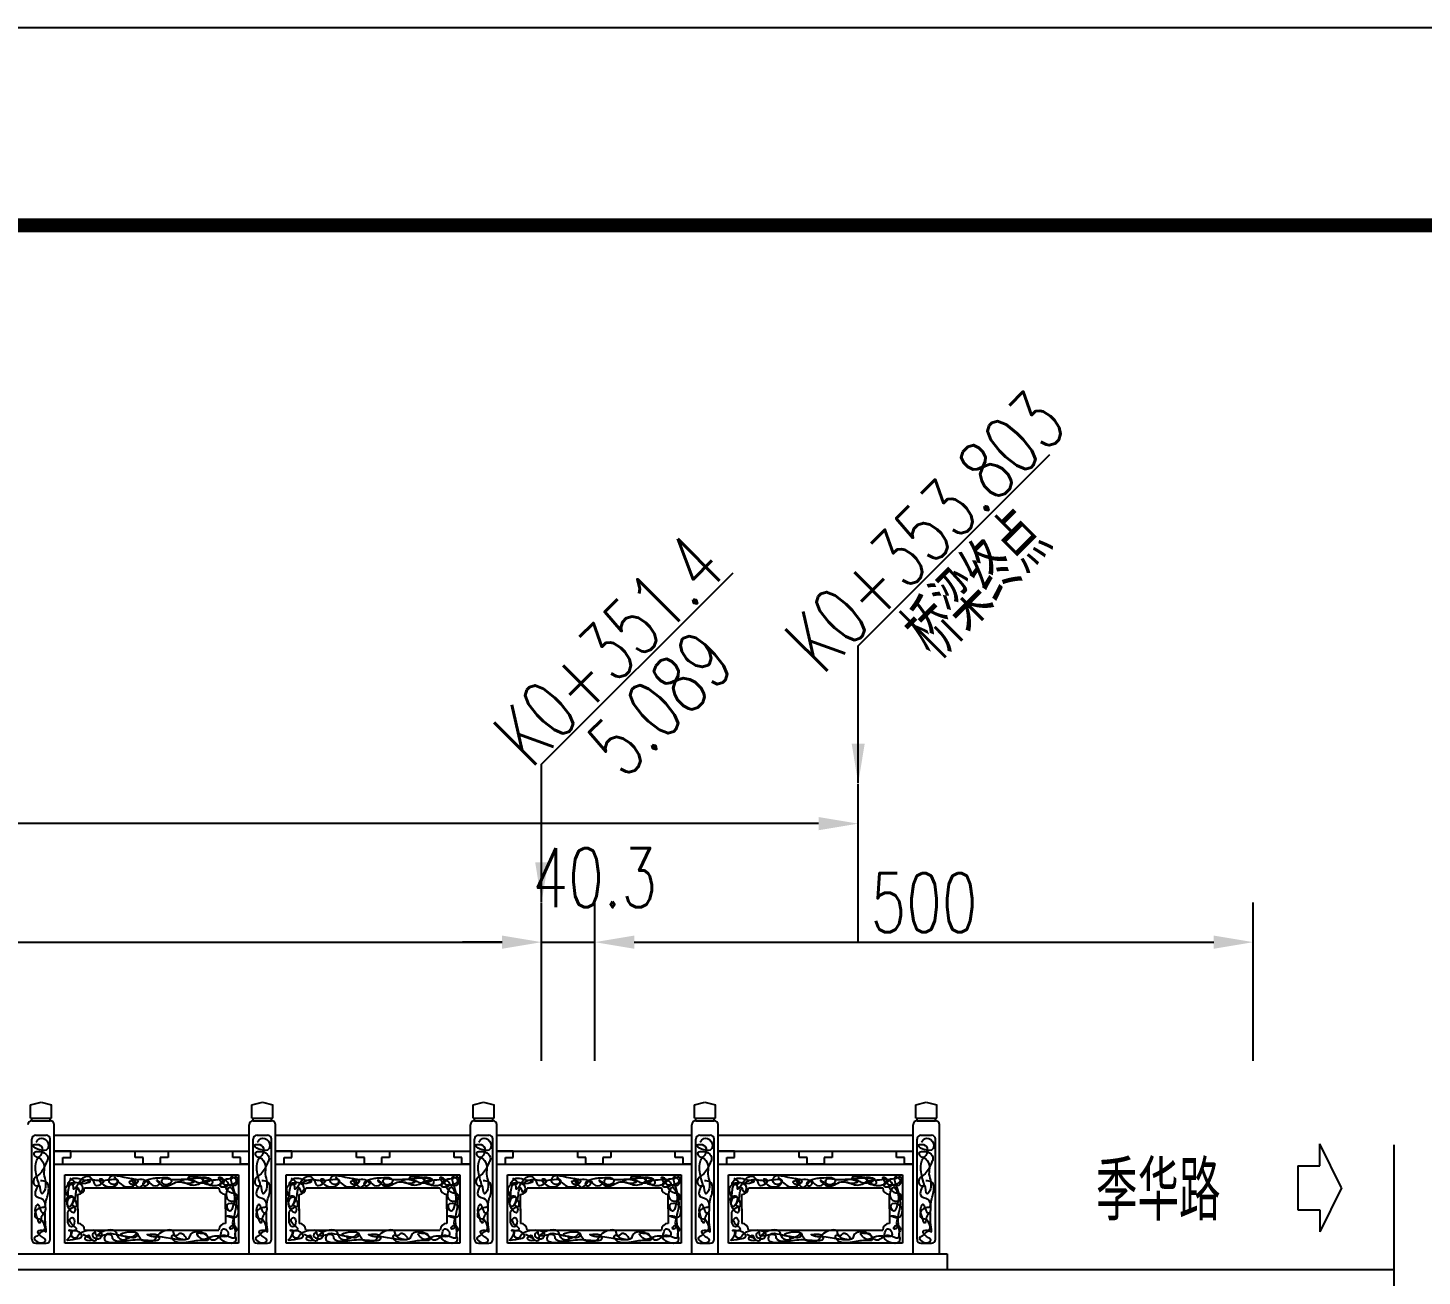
# Model space of a CAD drawing. Header units: millimetres. Extents: x -51 to 12129, y -1309 to -715.
# Drawn here: x 116.3 to 186.8, y -777.8 to -714.7 of the extents above; entities that cross this region are included whole.
import ezdxf
from ezdxf.enums import TextEntityAlignment as Align

# ---------------------------------------------------------------- set-up
doc = ezdxf.new("R2010")
doc.units = ezdxf.units.MM
doc.header["$LTSCALE"] = 0.25
for name, color, linetype in [('10', 1, 'Continuous'), ('DIMENSION', 2, 'Continuous'), ('图框', 7, 'Continuous'), ('文字字符', 7, 'Continuous'), ('标注', 4, 'Continuous'), ('轮廓线', 1, 'Continuous'), ('钢筋', 6, 'Continuous')]:
    doc.layers.add(name, color=color, linetype=linetype)
doc.styles.get("Standard").update_dxf_attribs({"font": 'simplex1.shx', "width": 0.7, "bigfont": 'hztxt.shx'})
doc.dimstyles.get("Standard").update_dxf_attribs({"dimscale": 0, "dimtxt": 3, "dimasz": 2, "dimexe": 1, "dimexo": 1, "dimgap": 0.5, "dimtad": 1, "dimdec": 1, "dimzin": 9, "dimdsep": 46, "dimtxsty": 'Standard', "dimcen": 0.5, "dimclrd": 256, "dimclre": 256, "dimclrt": 256, "dimadec": 1, "dimazin": 2, "dimtfac": 1, "dimtdec": 1, "dimtix": 1, "dimtmove": 2, "dimatfit": 3, "dimfxl": 0, "dimtolj": 1, "dimtzin": 0, "dimlwd": -1, "dimlwe": -1, "dimarcsym": 0})
doc.dimstyles.new('比例1：150', dxfattribs={"dimtxt": 3, "dimasz": 2, "dimexe": 2, "dimexo": 1, "dimgap": 0.5, "dimtad": 1, "dimlfac": 15, "dimzin": 13, "dimdsep": 46, "dimtxsty": 'Standard', "dimcen": -0.09, "dimclrd": 256, "dimclre": 256, "dimclrt": 7, "dimaunit": 1, "dimadec": 0, "dimazin": 2, "dimtfac": 0.0005, "dimtix": 1, "dimtmove": 2, "dimatfit": 3, "dimfxl": 0, "dimtolj": 1, "dimtzin": 13, "dimarcsym": 0})

# ---------------------------------------------------------------- blocks, each defined once
blk = doc.blocks.new('*D1195')
at = {"layer": 'Defpoints', "color": 0}
for p in [(142.254, -760.942), (35.588, -775.357), (142.254, -775.357)]:
    blk.add_point(p, dxfattribs=at)
at = {"layer": '标注', "lineweight": -2}
for p, q in [((35.588, -766.942), (35.588, -758.942)), ((142.254, -766.942), (142.254, -758.942)), ((37.588, -760.942), (140.254, -760.942))]:
    blk.add_line(p, q, dxfattribs=at)
at = {"layer": '标注'}
for points in [[(37.588, -760.609), (37.588, -761.275), (35.588, -760.942)], [(140.254, -760.609), (140.254, -761.275), (142.254, -760.942)]]:
    blk.add_solid(points, dxfattribs=at)
at = {"layer": '标注', "color": 7, "insert": (88.921, -758.942), "char_height": 3, "attachment_point": 5}
blk.add_mtext('\\A1;1600', dxfattribs=at)
blk = doc.blocks.new('*D1196')
at = {"layer": 'Defpoints', "color": 0}
for p in [(144.941, -760.942), (142.254, -775.357), (144.941, -775.357)]:
    blk.add_point(p, dxfattribs=at)
at = {"layer": '标注', "lineweight": -2}
for p, q in [((142.254, -766.942), (142.254, -758.942)), ((144.941, -766.942), (144.941, -758.942)), ((140.254, -760.942), (138.254, -760.942)), ((142.254, -760.942), (144.941, -760.942)), ((146.941, -760.942), (148.941, -760.942))]:
    blk.add_line(p, q, dxfattribs=at)
at = {"layer": '标注'}
for points in [[(140.254, -760.609), (140.254, -761.275), (142.254, -760.942)], [(146.941, -760.609), (146.941, -761.275), (144.941, -760.942)]]:
    blk.add_solid(points, dxfattribs=at)
at = {"layer": '标注', "color": 7, "insert": (144.947, -757.677), "char_height": 3, "attachment_point": 5}
blk.add_mtext('\\A1;40.3', dxfattribs=at)
blk = doc.blocks.new('*D1197')
at = {"layer": 'Defpoints', "color": 0}
for p in [(178.274, -760.942), (144.941, -775.357), (178.274, -775.357)]:
    blk.add_point(p, dxfattribs=at)
at = {"layer": '标注', "lineweight": -2}
for p, q in [((144.941, -766.942), (144.941, -758.942)), ((178.274, -766.942), (178.274, -758.942)), ((146.941, -760.942), (176.274, -760.942))]:
    blk.add_line(p, q, dxfattribs=at)
at = {"layer": '标注'}
for points in [[(146.941, -760.609), (146.941, -761.275), (144.941, -760.942)], [(176.274, -760.609), (176.274, -761.275), (178.274, -760.942)]]:
    blk.add_solid(points, dxfattribs=at)
at = {"layer": '标注', "color": 7, "insert": (161.608, -758.942), "char_height": 3, "attachment_point": 5}
blk.add_mtext('\\A1;500', dxfattribs=at)
blk = doc.blocks.new('*D1198')
at = {"layer": 'Defpoints', "color": 0}
for p in [(19.568, -754.942), (19.568, -772.449), (158.274, -772.449)]:
    blk.add_point(p, dxfattribs=at)
at = {"layer": '标注', "lineweight": -2}
for p, q in [((19.568, -760.942), (19.568, -752.942)), ((158.274, -760.942), (158.274, -752.942)), ((156.274, -754.942), (21.568, -754.942))]:
    blk.add_line(p, q, dxfattribs=at)
at = {"layer": '标注'}
for points in [[(21.568, -754.609), (21.568, -755.275), (19.568, -754.942)], [(156.274, -754.609), (156.274, -755.275), (158.274, -754.942)]]:
    blk.add_solid(points, dxfattribs=at)
at = {"layer": '标注', "color": 7, "insert": (88.921, -752.942), "char_height": 3, "attachment_point": 5}
blk.add_mtext('\\A1;2080.6', dxfattribs=at)
blk = doc.blocks.new('123')
at = {"layer": '图框', "color": 2}
blk.add_lwpolyline([(369.331, -1011.655), (369.331, -714.655), (-50.669, -714.655), (-50.669, -1011.655)], close=True, dxfattribs=at)

msp = doc.modelspace()

# ---------------------------------------------------------------- linework, layer by layer
at = {"const_width": 0.7}
msp.add_lwpolyline([(359.33091, -724.65472), (-20.66909, -724.65472), (-20.66909, -1001.65472), (359.33091, -1001.65472), (359.33091, -724.65472)], dxfattribs=at)
at = {"ltscale": 2}
msp.add_lwpolyline([(185.40949, -797.86601), (185.40949, -785.23268), (184.00949, -784.76601), (186.80949, -784.29935), (185.40949, -783.83268), (185.40949, -771.19935)], dxfattribs=at)
at = {"start_tangent": (-0.0896663, 0.99597186)}
for points in [[(116.67844, -771.06529), (116.86034, -770.88355), (117.22413, -771.01077), (117.18775, -771.4651), (116.53292, -771.21067), (116.78758, -771.1925), (116.98767, -771.4651), (116.69663, -771.82856), (116.5693, -771.64683), (117.07861, -771.61048), (117.26051, -771.91943), (117.18775, -772.11933), (116.86034, -772.66453), (116.53292, -773.06434), (116.69663, -773.28242), (116.80577, -773.24607), (116.78758, -773.10069), (116.67844, -772.66453), (116.64206, -772.28289), (116.80577, -771.86491), (117.07861, -772.26472), (117.06043, -772.6827), (117.15137, -773.10069), (117.15137, -773.15521), (117.0968, -773.53684), (116.96948, -773.68223), (116.84215, -773.26425), (116.62387, -773.73675), (117.00586, -773.95483), (117.11499, -774.17291), (117.11499, -774.31829), (116.91491, -774.39099), (116.67844, -774.5182), (116.60568, -774.77262), (116.62387, -774.86349), (116.91491, -774.97253), (116.96948, -775.02705), (117.02405, -775.11792), (117.0968, -775.31782), (117.0968, -775.46321), (117.04223, -775.55407), (116.95129, -775.60859), (116.7512, -775.79033), (116.58749, -775.89936), (117.02405, -776.15379), (117.15137, -776.02658), (116.98767, -775.88119), (116.82396, -775.73581), (116.76939, -775.57225), (116.89672, -775.51773), (117.04223, -775.5359), (117.15137, -775.60859), (117.15137, -775.24513), (117.13318, -774.9907), (117.13318, -774.69993), (117.13318, -774.64541), (116.96948, -774.7908), (116.89672, -775.0634), (116.86034, -775.15426), (116.71482, -774.84532), (116.64206, -774.40916), (116.7512, -774.20925), (117.02405, -774.64541), (117.13318, -774.57272), (117.15137, -774.5182), (117.15137, -774.30012), (117.20594, -773.91848), (117.2787, -773.66406), (117.18775, -773.08251), (116.89672, -773.02799)], [(127.87844, -771.06529), (128.06034, -770.88355), (128.42413, -771.01077), (128.38775, -771.4651), (127.73292, -771.21067), (127.98758, -771.1925), (128.18767, -771.4651), (127.89663, -771.82856), (127.7693, -771.64683), (128.27861, -771.61048), (128.46051, -771.91943), (128.38775, -772.11933), (128.06034, -772.66453), (127.73292, -773.06434), (127.89663, -773.28242), (128.00577, -773.24607), (127.98758, -773.10069), (127.87844, -772.66453), (127.84206, -772.28289), (128.00577, -771.86491), (128.27861, -772.26472), (128.26043, -772.6827), (128.35137, -773.10069), (128.35137, -773.15521), (128.2968, -773.53684), (128.16948, -773.68223), (128.04215, -773.26425), (127.82387, -773.73675), (128.20586, -773.95483), (128.31499, -774.17291), (128.31499, -774.31829), (128.11491, -774.39099), (127.87844, -774.5182), (127.80568, -774.77262), (127.82387, -774.86349), (128.11491, -774.97253), (128.16948, -775.02705), (128.22405, -775.11792), (128.2968, -775.31782), (128.2968, -775.46321), (128.24223, -775.55407), (128.15129, -775.60859), (127.9512, -775.79033), (127.78749, -775.89936), (128.22405, -776.15379), (128.35137, -776.02658), (128.18767, -775.88119), (128.02396, -775.73581), (127.96939, -775.57225), (128.09672, -775.51773), (128.24223, -775.5359), (128.35137, -775.60859), (128.35137, -775.24513), (128.33318, -774.9907), (128.33318, -774.69993), (128.33318, -774.64541), (128.16948, -774.7908), (128.09672, -775.0634), (128.06034, -775.15426), (127.91482, -774.84532), (127.84206, -774.40916), (127.9512, -774.20925), (128.22405, -774.64541), (128.33318, -774.57272), (128.35137, -774.5182), (128.35137, -774.30012), (128.40594, -773.91848), (128.4787, -773.66406), (128.38775, -773.08251), (128.09672, -773.02799)], [(139.07844, -771.06529), (139.26034, -770.88355), (139.62413, -771.01077), (139.58775, -771.4651), (138.93292, -771.21067), (139.18758, -771.1925), (139.38767, -771.4651), (139.09663, -771.82856), (138.9693, -771.64683), (139.47861, -771.61048), (139.66051, -771.91943), (139.58775, -772.11933), (139.26034, -772.66453), (138.93292, -773.06434), (139.09663, -773.28242), (139.20577, -773.24607), (139.18758, -773.10069), (139.07844, -772.66453), (139.04206, -772.28289), (139.20577, -771.86491), (139.47861, -772.26472), (139.46043, -772.6827), (139.55137, -773.10069), (139.55137, -773.15521), (139.4968, -773.53684), (139.36948, -773.68223), (139.24215, -773.26425), (139.02387, -773.73675), (139.40586, -773.95483), (139.51499, -774.17291), (139.51499, -774.31829), (139.31491, -774.39099), (139.07844, -774.5182), (139.00568, -774.77262), (139.02387, -774.86349), (139.31491, -774.97253), (139.36948, -775.02705), (139.42405, -775.11792), (139.4968, -775.31782), (139.4968, -775.46321), (139.44223, -775.55407), (139.35129, -775.60859), (139.1512, -775.79033), (138.98749, -775.89936), (139.42405, -776.15379), (139.55137, -776.02658), (139.38767, -775.88119), (139.22396, -775.73581), (139.16939, -775.57225), (139.29672, -775.51773), (139.44223, -775.5359), (139.55137, -775.60859), (139.55137, -775.24513), (139.53318, -774.9907), (139.53318, -774.69993), (139.53318, -774.64541), (139.36948, -774.7908), (139.29672, -775.0634), (139.26034, -775.15426), (139.11482, -774.84532), (139.04206, -774.40916), (139.1512, -774.20925), (139.42405, -774.64541), (139.53318, -774.57272), (139.55137, -774.5182), (139.55137, -774.30012), (139.60594, -773.91848), (139.6787, -773.66406), (139.58775, -773.08251), (139.29672, -773.02799)], [(150.27844, -771.06529), (150.46034, -770.88355), (150.82413, -771.01077), (150.78775, -771.4651), (150.13292, -771.21067), (150.38758, -771.1925), (150.58767, -771.4651), (150.29663, -771.82856), (150.1693, -771.64683), (150.67861, -771.61048), (150.86051, -771.91943), (150.78775, -772.11933), (150.46034, -772.66453), (150.13292, -773.06434), (150.29663, -773.28242), (150.40577, -773.24607), (150.38758, -773.10069), (150.27844, -772.66453), (150.24206, -772.28289), (150.40577, -771.86491), (150.67861, -772.26472), (150.66043, -772.6827), (150.75137, -773.10069), (150.75137, -773.15521), (150.6968, -773.53684), (150.56948, -773.68223), (150.44215, -773.26425), (150.22387, -773.73675), (150.60586, -773.95483), (150.71499, -774.17291), (150.71499, -774.31829), (150.51491, -774.39099), (150.27844, -774.5182), (150.20568, -774.77262), (150.22387, -774.86349), (150.51491, -774.97253), (150.56948, -775.02705), (150.62405, -775.11792), (150.6968, -775.31782), (150.6968, -775.46321), (150.64223, -775.55407), (150.55129, -775.60859), (150.3512, -775.79033), (150.18749, -775.89936), (150.62405, -776.15379), (150.75137, -776.02658), (150.58767, -775.88119), (150.42396, -775.73581), (150.36939, -775.57225), (150.49672, -775.51773), (150.64223, -775.5359), (150.75137, -775.60859), (150.75137, -775.24513), (150.73318, -774.9907), (150.73318, -774.69993), (150.73318, -774.64541), (150.56948, -774.7908), (150.49672, -775.0634), (150.46034, -775.15426), (150.31482, -774.84532), (150.24206, -774.40916), (150.3512, -774.20925), (150.62405, -774.64541), (150.73318, -774.57272), (150.75137, -774.5182), (150.75137, -774.30012), (150.80594, -773.91848), (150.8787, -773.66406), (150.78775, -773.08251), (150.49672, -773.02799)], [(161.47844, -771.06529), (161.66034, -770.88355), (162.02413, -771.01077), (161.98775, -771.4651), (161.33292, -771.21067), (161.58758, -771.1925), (161.78767, -771.4651), (161.49663, -771.82856), (161.3693, -771.64683), (161.87861, -771.61048), (162.06051, -771.91943), (161.98775, -772.11933), (161.66034, -772.66453), (161.33292, -773.06434), (161.49663, -773.28242), (161.60577, -773.24607), (161.58758, -773.10069), (161.47844, -772.66453), (161.44206, -772.28289), (161.60577, -771.86491), (161.87861, -772.26472), (161.86043, -772.6827), (161.95137, -773.10069), (161.95137, -773.15521), (161.8968, -773.53684), (161.76948, -773.68223), (161.64215, -773.26425), (161.42387, -773.73675), (161.80586, -773.95483), (161.91499, -774.17291), (161.91499, -774.31829), (161.71491, -774.39099), (161.47844, -774.5182), (161.40568, -774.77262), (161.42387, -774.86349), (161.71491, -774.97253), (161.76948, -775.02705), (161.82405, -775.11792), (161.8968, -775.31782), (161.8968, -775.46321), (161.84223, -775.55407), (161.75129, -775.60859), (161.5512, -775.79033), (161.38749, -775.89936), (161.82405, -776.15379), (161.95137, -776.02658), (161.78767, -775.88119), (161.62396, -775.73581), (161.56939, -775.57225), (161.69672, -775.51773), (161.84223, -775.5359), (161.95137, -775.60859), (161.95137, -775.24513), (161.93318, -774.9907), (161.93318, -774.69993), (161.93318, -774.64541), (161.76948, -774.7908), (161.69672, -775.0634), (161.66034, -775.15426), (161.51482, -774.84532), (161.44206, -774.40916), (161.5512, -774.20925), (161.82405, -774.64541), (161.93318, -774.57272), (161.95137, -774.5182), (161.95137, -774.30012), (162.00594, -773.91848), (162.0787, -773.66406), (161.98775, -773.08251), (161.69672, -773.02799)]]:
    msp.add_spline(points, degree=3, dxfattribs=at)
for points in [[(118.38152, -772.88419), (118.61191, -773.17192), (118.29512, -773.20069), (118.39592, -772.99928), (119.1879, -772.99928), (119.40389, -773.05683), (118.9431, -773.15754), (119.0871, -773.04244), (119.77828, -772.99928), (120.48386, -772.95612), (120.81505, -772.99928), (120.74305, -773.15754), (120.38306, -773.11438), (120.36866, -772.94174), (121.50623, -772.91296), (121.82303, -773.02806), (121.67903, -773.21508), (121.37664, -773.09999), (121.80863, -772.95612), (122.19741, -772.99928), (122.34141, -773.15754), (122.15422, -773.3014), (122.08222, -773.17192), (122.39901, -772.94174), (122.6726, -772.88419), (122.9318, -772.8698), (123.43578, -772.91296), (123.52218, -773.01367), (123.33498, -773.21508), (123.06139, -773.14315), (123.03259, -772.99928), (123.49338, -772.94174), (123.89657, -772.95612), (124.42935, -772.97051), (124.64535, -773.0856), (124.41496, -773.15754), (123.96857, -773.05683), (124.73175, -772.88419), (125.29333, -772.88419), (125.49493, -772.92735), (125.58132, -773.15754), (125.30773, -773.21508), (125.14934, -773.11438), (125.86932, -772.95612), (126.21491, -772.97051), (126.3877, -773.24385), (125.98451, -773.3014), (126.20051, -772.97051), (126.6181, -772.88419), (126.79089, -772.82665), (126.79089, -773.21508), (126.22931, -773.25824), (126.4885, -773.60352), (126.81969, -773.71861), (126.86289, -773.89125), (126.5461, -774.07827), (126.3013, -773.70422), (126.4741, -773.34456), (126.67569, -773.66106), (126.6469, -774.2653), (126.4741, -774.56741), (126.3445, -774.23652), (126.79089, -774.2653), (126.89169, -774.61057), (126.70449, -774.8983), (126.3589, -774.7976), (126.6181, -774.85514), (126.6181, -775.15726), (126.6181, -775.43061), (126.4885, -775.45938), (126.5893, -775.28674), (126.81969, -775.47377), (126.73329, -775.70395), (126.77649, -775.93413), (126.74769, -776.09239), (126.07091, -776.02045), (125.99891, -775.91975), (126.01331, -775.74711), (126.14291, -775.45938), (126.3301, -775.53131), (126.3733, -775.77588), (125.92691, -775.83343), (125.50933, -775.87659), (125.22133, -775.97729), (125.07734, -775.97729), (124.81814, -775.67518), (125.03414, -775.67518), (125.17813, -775.67518), (125.35093, -775.83343), (125.37973, -776.02045), (125.16374, -776.04923), (124.38616, -776.13555), (123.55098, -775.91975), (123.53658, -775.80466), (123.79577, -775.77588), (123.93977, -775.67518), (124.19896, -775.81904), (124.24216, -775.87659), (123.06139, -775.87659), (122.6438, -775.8622), (122.615, -775.8622), (122.29821, -775.74711), (122.54301, -775.73272), (122.8022, -775.7615), (122.903, -775.93413), (122.34141, -776.04923), (121.44864, -776.04923), (120.13827, -775.91975), (120.21027, -775.74711), (120.69986, -775.73272), (121.21824, -775.83343), (121.47743, -775.87659), (121.75103, -775.84781), (121.79423, -775.74711), (120.95905, -775.7615), (121.20384, -775.87659), (121.23264, -775.93413), (120.54146, -775.94852), (120.52706, -775.83343), (119.67748, -775.73272), (119.67748, -775.66079), (119.67748, -775.61763), (119.51909, -775.74711), (119.69188, -775.94852), (119.86468, -775.94852), (120.00867, -775.79027), (118.85671, -775.73272), (118.78471, -775.83343), (118.59751, -775.93413), (118.46792, -775.57447), (118.72711, -775.56008), (118.9287, -775.70395), (118.9719, -775.8622), (118.68391, -775.97729), (118.23752, -776.03484), (118.45352, -775.73272), (118.45352, -775.53131), (118.32392, -775.53131), (118.69831, -775.50254), (118.41032, -775.14288), (118.41032, -774.92708), (118.49671, -774.88392), (118.61191, -775.07094), (118.46792, -775.35867), (118.29512, -775.17165), (118.28072, -774.97024), (118.28072, -774.69689), (118.29512, -774.55303), (118.49671, -774.39478), (118.59751, -774.35162), (118.61191, -774.61057), (118.26632, -774.29407), (118.23752, -774.13582), (118.23752, -773.87686), (118.46792, -773.79054), (118.51111, -773.80493), (118.32392, -774.33723), (118.25192, -774.12143), (118.45352, -773.8337), (118.69831, -774.15021), (118.66951, -774.33723), (118.52551, -774.27968), (118.62631, -773.96318), (118.68391, -773.66106), (118.74151, -773.43088), (118.77031, -773.35895), (118.8855, -773.58913), (119.0151, -773.47404), (118.9719, -773.24385), (118.36712, -773.24385), (118.25192, -773.77616), (118.16552, -773.41649), (118.32392, -773.20069), (118.48231, -773.12876), (118.55431, -773.40211), (119.1735, -772.79787), (119.57669, -773.05683), (119.64868, -773.22947), (119.92228, -773.21508), (120.08067, -772.9849), (119.87908, -772.95612), (119.99427, -773.15754), (120.35426, -773.33017), (120.71425, -773.24385), (120.78625, -773.01367), (120.65666, -772.8698), (120.97345, -773.20069), (121.34784, -773.33017), (121.72223, -773.12876), (121.49183, -772.89858), (121.63583, -773.15754), (121.92382, -773.35895), (122.29821, -773.01367), (122.5862, -773.25824), (122.9318, -773.12876), (122.7734, -772.9849), (123.01819, -773.24385), (123.73817, -773.09999), (124.14136, -773.09999), (124.73175, -773.22947), (125.14934, -772.95612), (124.37176, -772.85542), (124.68855, -773.02806), (124.94774, -773.12876), (125.49493, -772.94174), (125.03414, -772.88419), (125.17813, -773.05683), (126.01331, -773.18631), (126.20051, -773.01367), (125.92691, -772.85542), (126.24371, -773.22947), (126.3877, -773.24385), (126.81969, -773.01367), (126.6181, -772.84103), (126.76209, -773.81932), (126.67569, -774.98462), (126.73329, -775.45938), (126.69009, -775.91975), (126.21491, -775.79027), (125.85492, -775.93413), (125.63892, -776.03484), (125.20693, -775.71834), (124.97654, -775.63202), (124.48695, -775.73272), (124.40056, -775.91975), (123.98297, -775.97729), (123.65178, -775.71834), (123.62298, -775.61763), (122.9174, -775.68956), (122.7446, -775.89097), (122.7014, -775.97729), (121.88062, -775.8622), (121.79423, -775.68956), (121.60703, -775.81904), (121.36224, -775.91975), (121.07425, -776.03484), (120.80065, -775.83343), (120.72865, -775.6464), (119.79268, -775.7615), (119.72068, -775.87659), (119.67748, -776.06361), (119.40389, -775.90536), (119.37509, -775.80466), (119.1303, -775.94852), (119.44709, -776.03484), (119.0439, -775.74711)], [(129.58152, -772.88419), (129.81191, -773.17192), (129.49512, -773.20069), (129.59592, -772.99928), (130.3879, -772.99928), (130.60389, -773.05683), (130.1431, -773.15754), (130.2871, -773.04244), (130.97828, -772.99928), (131.68386, -772.95612), (132.01505, -772.99928), (131.94305, -773.15754), (131.58306, -773.11438), (131.56866, -772.94174), (132.70623, -772.91296), (133.02303, -773.02806), (132.87903, -773.21508), (132.57664, -773.09999), (133.00863, -772.95612), (133.39741, -772.99928), (133.54141, -773.15754), (133.35422, -773.3014), (133.28222, -773.17192), (133.59901, -772.94174), (133.8726, -772.88419), (134.1318, -772.8698), (134.63578, -772.91296), (134.72218, -773.01367), (134.53498, -773.21508), (134.26139, -773.14315), (134.23259, -772.99928), (134.69338, -772.94174), (135.09657, -772.95612), (135.62935, -772.97051), (135.84535, -773.0856), (135.61496, -773.15754), (135.16857, -773.05683), (135.93175, -772.88419), (136.49333, -772.88419), (136.69493, -772.92735), (136.78132, -773.15754), (136.50773, -773.21508), (136.34934, -773.11438), (137.06932, -772.95612), (137.41491, -772.97051), (137.5877, -773.24385), (137.18451, -773.3014), (137.40051, -772.97051), (137.8181, -772.88419), (137.99089, -772.82665), (137.99089, -773.21508), (137.42931, -773.25824), (137.6885, -773.60352), (138.01969, -773.71861), (138.06289, -773.89125), (137.7461, -774.07827), (137.5013, -773.70422), (137.6741, -773.34456), (137.87569, -773.66106), (137.8469, -774.2653), (137.6741, -774.56741), (137.5445, -774.23652), (137.99089, -774.2653), (138.09169, -774.61057), (137.90449, -774.8983), (137.5589, -774.7976), (137.8181, -774.85514), (137.8181, -775.15726), (137.8181, -775.43061), (137.6885, -775.45938), (137.7893, -775.28674), (138.01969, -775.47377), (137.93329, -775.70395), (137.97649, -775.93413), (137.94769, -776.09239), (137.27091, -776.02045), (137.19891, -775.91975), (137.21331, -775.74711), (137.34291, -775.45938), (137.5301, -775.53131), (137.5733, -775.77588), (137.12691, -775.83343), (136.70933, -775.87659), (136.42133, -775.97729), (136.27734, -775.97729), (136.01814, -775.67518), (136.23414, -775.67518), (136.37813, -775.67518), (136.55093, -775.83343), (136.57973, -776.02045), (136.36374, -776.04923), (135.58616, -776.13555), (134.75098, -775.91975), (134.73658, -775.80466), (134.99577, -775.77588), (135.13977, -775.67518), (135.39896, -775.81904), (135.44216, -775.87659), (134.26139, -775.87659), (133.8438, -775.8622), (133.815, -775.8622), (133.49821, -775.74711), (133.74301, -775.73272), (134.0022, -775.7615), (134.103, -775.93413), (133.54141, -776.04923), (132.64864, -776.04923), (131.33827, -775.91975), (131.41027, -775.74711), (131.89986, -775.73272), (132.41824, -775.83343), (132.67743, -775.87659), (132.95103, -775.84781), (132.99423, -775.74711), (132.15905, -775.7615), (132.40384, -775.87659), (132.43264, -775.93413), (131.74146, -775.94852), (131.72706, -775.83343), (130.87748, -775.73272), (130.87748, -775.66079), (130.87748, -775.61763), (130.71909, -775.74711), (130.89188, -775.94852), (131.06468, -775.94852), (131.20867, -775.79027), (130.05671, -775.73272), (129.98471, -775.83343), (129.79751, -775.93413), (129.66792, -775.57447), (129.92711, -775.56008), (130.1287, -775.70395), (130.1719, -775.8622), (129.88391, -775.97729), (129.43752, -776.03484), (129.65352, -775.73272), (129.65352, -775.53131), (129.52392, -775.53131), (129.89831, -775.50254), (129.61032, -775.14288), (129.61032, -774.92708), (129.69671, -774.88392), (129.81191, -775.07094), (129.66792, -775.35867), (129.49512, -775.17165), (129.48072, -774.97024), (129.48072, -774.69689), (129.49512, -774.55303), (129.69671, -774.39478), (129.79751, -774.35162), (129.81191, -774.61057), (129.46632, -774.29407), (129.43752, -774.13582), (129.43752, -773.87686), (129.66792, -773.79054), (129.71111, -773.80493), (129.52392, -774.33723), (129.45192, -774.12143), (129.65352, -773.8337), (129.89831, -774.15021), (129.86951, -774.33723), (129.72551, -774.27968), (129.82631, -773.96318), (129.88391, -773.66106), (129.94151, -773.43088), (129.97031, -773.35895), (130.0855, -773.58913), (130.2151, -773.47404), (130.1719, -773.24385), (129.56712, -773.24385), (129.45192, -773.77616), (129.36552, -773.41649), (129.52392, -773.20069), (129.68231, -773.12876), (129.75431, -773.40211), (130.3735, -772.79787), (130.77669, -773.05683), (130.84868, -773.22947), (131.12228, -773.21508), (131.28067, -772.9849), (131.07908, -772.95612), (131.19427, -773.15754), (131.55426, -773.33017), (131.91425, -773.24385), (131.98625, -773.01367), (131.85666, -772.8698), (132.17345, -773.20069), (132.54784, -773.33017), (132.92223, -773.12876), (132.69183, -772.89858), (132.83583, -773.15754), (133.12382, -773.35895), (133.49821, -773.01367), (133.7862, -773.25824), (134.1318, -773.12876), (133.9734, -772.9849), (134.21819, -773.24385), (134.93817, -773.09999), (135.34136, -773.09999), (135.93175, -773.22947), (136.34934, -772.95612), (135.57176, -772.85542), (135.88855, -773.02806), (136.14774, -773.12876), (136.69493, -772.94174), (136.23414, -772.88419), (136.37813, -773.05683), (137.21331, -773.18631), (137.40051, -773.01367), (137.12691, -772.85542), (137.44371, -773.22947), (137.5877, -773.24385), (138.01969, -773.01367), (137.8181, -772.84103), (137.96209, -773.81932), (137.87569, -774.98462), (137.93329, -775.45938), (137.89009, -775.91975), (137.41491, -775.79027), (137.05492, -775.93413), (136.83892, -776.03484), (136.40693, -775.71834), (136.17654, -775.63202), (135.68695, -775.73272), (135.60056, -775.91975), (135.18297, -775.97729), (134.85178, -775.71834), (134.82298, -775.61763), (134.1174, -775.68956), (133.9446, -775.89097), (133.9014, -775.97729), (133.08062, -775.8622), (132.99423, -775.68956), (132.80703, -775.81904), (132.56224, -775.91975), (132.27425, -776.03484), (132.00065, -775.83343), (131.92865, -775.6464), (130.99268, -775.7615), (130.92068, -775.87659), (130.87748, -776.06361), (130.60389, -775.90536), (130.57509, -775.80466), (130.3303, -775.94852), (130.64709, -776.03484), (130.2439, -775.74711)], [(140.78152, -772.88419), (141.01191, -773.17192), (140.69512, -773.20069), (140.79592, -772.99928), (141.5879, -772.99928), (141.80389, -773.05683), (141.3431, -773.15754), (141.4871, -773.04244), (142.17828, -772.99928), (142.88386, -772.95612), (143.21505, -772.99928), (143.14305, -773.15754), (142.78306, -773.11438), (142.76866, -772.94174), (143.90623, -772.91296), (144.22303, -773.02806), (144.07903, -773.21508), (143.77664, -773.09999), (144.20863, -772.95612), (144.59741, -772.99928), (144.74141, -773.15754), (144.55422, -773.3014), (144.48222, -773.17192), (144.79901, -772.94174), (145.0726, -772.88419), (145.3318, -772.8698), (145.83578, -772.91296), (145.92218, -773.01367), (145.73498, -773.21508), (145.46139, -773.14315), (145.43259, -772.99928), (145.89338, -772.94174), (146.29657, -772.95612), (146.82935, -772.97051), (147.04535, -773.0856), (146.81496, -773.15754), (146.36857, -773.05683), (147.13175, -772.88419), (147.69333, -772.88419), (147.89493, -772.92735), (147.98132, -773.15754), (147.70773, -773.21508), (147.54934, -773.11438), (148.26932, -772.95612), (148.61491, -772.97051), (148.7877, -773.24385), (148.38451, -773.3014), (148.60051, -772.97051), (149.0181, -772.88419), (149.19089, -772.82665), (149.19089, -773.21508), (148.62931, -773.25824), (148.8885, -773.60352), (149.21969, -773.71861), (149.26289, -773.89125), (148.9461, -774.07827), (148.7013, -773.70422), (148.8741, -773.34456), (149.07569, -773.66106), (149.0469, -774.2653), (148.8741, -774.56741), (148.7445, -774.23652), (149.19089, -774.2653), (149.29169, -774.61057), (149.10449, -774.8983), (148.7589, -774.7976), (149.0181, -774.85514), (149.0181, -775.15726), (149.0181, -775.43061), (148.8885, -775.45938), (148.9893, -775.28674), (149.21969, -775.47377), (149.13329, -775.70395), (149.17649, -775.93413), (149.14769, -776.09239), (148.47091, -776.02045), (148.39891, -775.91975), (148.41331, -775.74711), (148.54291, -775.45938), (148.7301, -775.53131), (148.7733, -775.77588), (148.32691, -775.83343), (147.90933, -775.87659), (147.62133, -775.97729), (147.47734, -775.97729), (147.21814, -775.67518), (147.43414, -775.67518), (147.57813, -775.67518), (147.75093, -775.83343), (147.77973, -776.02045), (147.56374, -776.04923), (146.78616, -776.13555), (145.95098, -775.91975), (145.93658, -775.80466), (146.19577, -775.77588), (146.33977, -775.67518), (146.59896, -775.81904), (146.64216, -775.87659), (145.46139, -775.87659), (145.0438, -775.8622), (145.015, -775.8622), (144.69821, -775.74711), (144.94301, -775.73272), (145.2022, -775.7615), (145.303, -775.93413), (144.74141, -776.04923), (143.84864, -776.04923), (142.53827, -775.91975), (142.61027, -775.74711), (143.09986, -775.73272), (143.61824, -775.83343), (143.87743, -775.87659), (144.15103, -775.84781), (144.19423, -775.74711), (143.35905, -775.7615), (143.60384, -775.87659), (143.63264, -775.93413), (142.94146, -775.94852), (142.92706, -775.83343), (142.07748, -775.73272), (142.07748, -775.66079), (142.07748, -775.61763), (141.91909, -775.74711), (142.09188, -775.94852), (142.26468, -775.94852), (142.40867, -775.79027), (141.25671, -775.73272), (141.18471, -775.83343), (140.99751, -775.93413), (140.86792, -775.57447), (141.12711, -775.56008), (141.3287, -775.70395), (141.3719, -775.8622), (141.08391, -775.97729), (140.63752, -776.03484), (140.85352, -775.73272), (140.85352, -775.53131), (140.72392, -775.53131), (141.09831, -775.50254), (140.81032, -775.14288), (140.81032, -774.92708), (140.89671, -774.88392), (141.01191, -775.07094), (140.86792, -775.35867), (140.69512, -775.17165), (140.68072, -774.97024), (140.68072, -774.69689), (140.69512, -774.55303), (140.89671, -774.39478), (140.99751, -774.35162), (141.01191, -774.61057), (140.66632, -774.29407), (140.63752, -774.13582), (140.63752, -773.87686), (140.86792, -773.79054), (140.91111, -773.80493), (140.72392, -774.33723), (140.65192, -774.12143), (140.85352, -773.8337), (141.09831, -774.15021), (141.06951, -774.33723), (140.92551, -774.27968), (141.02631, -773.96318), (141.08391, -773.66106), (141.14151, -773.43088), (141.17031, -773.35895), (141.2855, -773.58913), (141.4151, -773.47404), (141.3719, -773.24385), (140.76712, -773.24385), (140.65192, -773.77616), (140.56552, -773.41649), (140.72392, -773.20069), (140.88231, -773.12876), (140.95431, -773.40211), (141.5735, -772.79787), (141.97669, -773.05683), (142.04868, -773.22947), (142.32228, -773.21508), (142.48067, -772.9849), (142.27908, -772.95612), (142.39427, -773.15754), (142.75426, -773.33017), (143.11425, -773.24385), (143.18625, -773.01367), (143.05666, -772.8698), (143.37345, -773.20069), (143.74784, -773.33017), (144.12223, -773.12876), (143.89183, -772.89858), (144.03583, -773.15754), (144.32382, -773.35895), (144.69821, -773.01367), (144.9862, -773.25824), (145.3318, -773.12876), (145.1734, -772.9849), (145.41819, -773.24385), (146.13817, -773.09999), (146.54136, -773.09999), (147.13175, -773.22947), (147.54934, -772.95612), (146.77176, -772.85542), (147.08855, -773.02806), (147.34774, -773.12876), (147.89493, -772.94174), (147.43414, -772.88419), (147.57813, -773.05683), (148.41331, -773.18631), (148.60051, -773.01367), (148.32691, -772.85542), (148.64371, -773.22947), (148.7877, -773.24385), (149.21969, -773.01367), (149.0181, -772.84103), (149.16209, -773.81932), (149.07569, -774.98462), (149.13329, -775.45938), (149.09009, -775.91975), (148.61491, -775.79027), (148.25492, -775.93413), (148.03892, -776.03484), (147.60693, -775.71834), (147.37654, -775.63202), (146.88695, -775.73272), (146.80056, -775.91975), (146.38297, -775.97729), (146.05178, -775.71834), (146.02298, -775.61763), (145.3174, -775.68956), (145.1446, -775.89097), (145.1014, -775.97729), (144.28062, -775.8622), (144.19423, -775.68956), (144.00703, -775.81904), (143.76224, -775.91975), (143.47425, -776.03484), (143.20065, -775.83343), (143.12865, -775.6464), (142.19268, -775.7615), (142.12068, -775.87659), (142.07748, -776.06361), (141.80389, -775.90536), (141.77509, -775.80466), (141.5303, -775.94852), (141.84709, -776.03484), (141.4439, -775.74711)], [(151.98152, -772.88419), (152.21191, -773.17192), (151.89512, -773.20069), (151.99592, -772.99928), (152.7879, -772.99928), (153.00389, -773.05683), (152.5431, -773.15754), (152.6871, -773.04244), (153.37828, -772.99928), (154.08386, -772.95612), (154.41505, -772.99928), (154.34305, -773.15754), (153.98306, -773.11438), (153.96866, -772.94174), (155.10623, -772.91296), (155.42303, -773.02806), (155.27903, -773.21508), (154.97664, -773.09999), (155.40863, -772.95612), (155.79741, -772.99928), (155.94141, -773.15754), (155.75422, -773.3014), (155.68222, -773.17192), (155.99901, -772.94174), (156.2726, -772.88419), (156.5318, -772.8698), (157.03578, -772.91296), (157.12218, -773.01367), (156.93498, -773.21508), (156.66139, -773.14315), (156.63259, -772.99928), (157.09338, -772.94174), (157.49657, -772.95612), (158.02935, -772.97051), (158.24535, -773.0856), (158.01496, -773.15754), (157.56857, -773.05683), (158.33175, -772.88419), (158.89333, -772.88419), (159.09493, -772.92735), (159.18132, -773.15754), (158.90773, -773.21508), (158.74934, -773.11438), (159.46932, -772.95612), (159.81491, -772.97051), (159.9877, -773.24385), (159.58451, -773.3014), (159.80051, -772.97051), (160.2181, -772.88419), (160.39089, -772.82665), (160.39089, -773.21508), (159.82931, -773.25824), (160.0885, -773.60352), (160.41969, -773.71861), (160.46289, -773.89125), (160.1461, -774.07827), (159.9013, -773.70422), (160.0741, -773.34456), (160.27569, -773.66106), (160.2469, -774.2653), (160.0741, -774.56741), (159.9445, -774.23652), (160.39089, -774.2653), (160.49169, -774.61057), (160.30449, -774.8983), (159.9589, -774.7976), (160.2181, -774.85514), (160.2181, -775.15726), (160.2181, -775.43061), (160.0885, -775.45938), (160.1893, -775.28674), (160.41969, -775.47377), (160.33329, -775.70395), (160.37649, -775.93413), (160.34769, -776.09239), (159.67091, -776.02045), (159.59891, -775.91975), (159.61331, -775.74711), (159.74291, -775.45938), (159.9301, -775.53131), (159.9733, -775.77588), (159.52691, -775.83343), (159.10933, -775.87659), (158.82133, -775.97729), (158.67734, -775.97729), (158.41814, -775.67518), (158.63414, -775.67518), (158.77813, -775.67518), (158.95093, -775.83343), (158.97973, -776.02045), (158.76374, -776.04923), (157.98616, -776.13555), (157.15098, -775.91975), (157.13658, -775.80466), (157.39577, -775.77588), (157.53977, -775.67518), (157.79896, -775.81904), (157.84216, -775.87659), (156.66139, -775.87659), (156.2438, -775.8622), (156.215, -775.8622), (155.89821, -775.74711), (156.14301, -775.73272), (156.4022, -775.7615), (156.503, -775.93413), (155.94141, -776.04923), (155.04864, -776.04923), (153.73827, -775.91975), (153.81027, -775.74711), (154.29986, -775.73272), (154.81824, -775.83343), (155.07743, -775.87659), (155.35103, -775.84781), (155.39423, -775.74711), (154.55905, -775.7615), (154.80384, -775.87659), (154.83264, -775.93413), (154.14146, -775.94852), (154.12706, -775.83343), (153.27748, -775.73272), (153.27748, -775.66079), (153.27748, -775.61763), (153.11909, -775.74711), (153.29188, -775.94852), (153.46468, -775.94852), (153.60867, -775.79027), (152.45671, -775.73272), (152.38471, -775.83343), (152.19751, -775.93413), (152.06792, -775.57447), (152.32711, -775.56008), (152.5287, -775.70395), (152.5719, -775.8622), (152.28391, -775.97729), (151.83752, -776.03484), (152.05352, -775.73272), (152.05352, -775.53131), (151.92392, -775.53131), (152.29831, -775.50254), (152.01032, -775.14288), (152.01032, -774.92708), (152.09671, -774.88392), (152.21191, -775.07094), (152.06792, -775.35867), (151.89512, -775.17165), (151.88072, -774.97024), (151.88072, -774.69689), (151.89512, -774.55303), (152.09671, -774.39478), (152.19751, -774.35162), (152.21191, -774.61057), (151.86632, -774.29407), (151.83752, -774.13582), (151.83752, -773.87686), (152.06792, -773.79054), (152.11111, -773.80493), (151.92392, -774.33723), (151.85192, -774.12143), (152.05352, -773.8337), (152.29831, -774.15021), (152.26951, -774.33723), (152.12551, -774.27968), (152.22631, -773.96318), (152.28391, -773.66106), (152.34151, -773.43088), (152.37031, -773.35895), (152.4855, -773.58913), (152.6151, -773.47404), (152.5719, -773.24385), (151.96712, -773.24385), (151.85192, -773.77616), (151.76552, -773.41649), (151.92392, -773.20069), (152.08231, -773.12876), (152.15431, -773.40211), (152.7735, -772.79787), (153.17669, -773.05683), (153.24868, -773.22947), (153.52228, -773.21508), (153.68067, -772.9849), (153.47908, -772.95612), (153.59427, -773.15754), (153.95426, -773.33017), (154.31425, -773.24385), (154.38625, -773.01367), (154.25666, -772.8698), (154.57345, -773.20069), (154.94784, -773.33017), (155.32223, -773.12876), (155.09183, -772.89858), (155.23583, -773.15754), (155.52382, -773.35895), (155.89821, -773.01367), (156.1862, -773.25824), (156.5318, -773.12876), (156.3734, -772.9849), (156.61819, -773.24385), (157.33817, -773.09999), (157.74136, -773.09999), (158.33175, -773.22947), (158.74934, -772.95612), (157.97176, -772.85542), (158.28855, -773.02806), (158.54774, -773.12876), (159.09493, -772.94174), (158.63414, -772.88419), (158.77813, -773.05683), (159.61331, -773.18631), (159.80051, -773.01367), (159.52691, -772.85542), (159.84371, -773.22947), (159.9877, -773.24385), (160.41969, -773.01367), (160.2181, -772.84103), (160.36209, -773.81932), (160.27569, -774.98462), (160.33329, -775.45938), (160.29009, -775.91975), (159.81491, -775.79027), (159.45492, -775.93413), (159.23892, -776.03484), (158.80693, -775.71834), (158.57654, -775.63202), (158.08695, -775.73272), (158.00056, -775.91975), (157.58297, -775.97729), (157.25178, -775.71834), (157.22298, -775.61763), (156.5174, -775.68956), (156.3446, -775.89097), (156.3014, -775.97729), (155.48062, -775.8622), (155.39423, -775.68956), (155.20703, -775.81904), (154.96224, -775.91975), (154.67425, -776.03484), (154.40065, -775.83343), (154.32865, -775.6464), (153.39268, -775.7615), (153.32068, -775.87659), (153.27748, -776.06361), (153.00389, -775.90536), (152.97509, -775.80466), (152.7303, -775.94852), (153.04709, -776.03484), (152.6439, -775.74711)]]:
    msp.add_spline(points, degree=3)
at = {"layer": '10', "linetype": 'Continuous'}
for p, q in [((116.38772, -769.18268), (116.92105, -769.04935)), ((116.92105, -769.04935), (117.45438, -769.18268)), ((127.58772, -769.18268), (128.12105, -769.04935)), ((128.12105, -769.04935), (128.65438, -769.18268)), ((138.78772, -769.18268), (139.32105, -769.04935)), ((139.32105, -769.04935), (139.85438, -769.18268)), ((149.98772, -769.18268), (150.52105, -769.04935)), ((150.52105, -769.04935), (151.05438, -769.18268)), ((161.18772, -769.18268), (161.72105, -769.04935)), ((161.72105, -769.04935), (162.25438, -769.18268)), ((116.38772, -769.84935), (116.38772, -769.18268)), ((117.45438, -769.84935), (117.45438, -769.18268)), ((127.58772, -769.84935), (127.58772, -769.18268)), ((128.65438, -769.84935), (128.65438, -769.18268)), ((138.78772, -769.84935), (138.78772, -769.18268)), ((139.85438, -769.84935), (139.85438, -769.18268)), ((149.98772, -769.84935), (149.98772, -769.18268)), ((151.05438, -769.84935), (151.05438, -769.18268)), ((161.18772, -769.84935), (161.18772, -769.18268)), ((162.25438, -769.84935), (162.25438, -769.18268)), ((116.38772, -769.84935), (116.45438, -769.84935)), ((116.45438, -769.84935), (117.38772, -769.84935)), ((116.45438, -769.98268), (116.45438, -769.84935)), ((116.45438, -769.98268), (117.38772, -769.98268)), ((117.38772, -769.84935), (117.45438, -769.84935)), ((117.38772, -769.98268), (117.38772, -769.84935)), ((117.58772, -776.71601), (117.58772, -770.18268)), ((127.45438, -776.71601), (127.45438, -770.18268)), ((127.58772, -769.84935), (127.65438, -769.84935)), ((127.65438, -769.98268), (127.65438, -769.84935)), ((127.65438, -769.84935), (128.58772, -769.84935)), ((127.65438, -769.98268), (128.58772, -769.98268)), ((128.58772, -769.98268), (128.58772, -769.84935)), ((128.58772, -769.84935), (128.65438, -769.84935)), ((128.78772, -776.71601), (128.78772, -770.18268)), ((138.65438, -776.71601), (138.65438, -770.18268)), ((138.78772, -769.84935), (138.85438, -769.84935)), ((138.85438, -769.84935), (139.78772, -769.84935)), ((138.85438, -769.98268), (138.85438, -769.84935)), ((138.85438, -769.98268), (139.78772, -769.98268)), ((139.78772, -769.84935), (139.85438, -769.84935)), ((139.78772, -769.98268), (139.78772, -769.84935)), ((139.98772, -776.71601), (139.98772, -770.18268)), ((149.85438, -776.71601), (149.85438, -770.18268)), ((149.98772, -769.84935), (150.05438, -769.84935)), ((150.05438, -769.98268), (150.05438, -769.84935)), ((150.05438, -769.84935), (150.98772, -769.84935)), ((150.05438, -769.98268), (150.98772, -769.98268)), ((150.98772, -769.98268), (150.98772, -769.84935)), ((150.98772, -769.84935), (151.05438, -769.84935)), ((151.18772, -776.71601), (151.18772, -770.18268)), ((161.05438, -776.71601), (161.05438, -770.18268)), ((161.18772, -769.84935), (161.25438, -769.84935)), ((161.25438, -769.84935), (162.18772, -769.84935)), ((161.25438, -769.98268), (161.25438, -769.84935)), ((161.25438, -769.98268), (162.18772, -769.98268)), ((162.18772, -769.84935), (162.25438, -769.84935)), ((162.18772, -769.98268), (162.18772, -769.84935)), ((162.38772, -776.71601), (162.38772, -770.18268)), ((117.58772, -770.71601), (127.45438, -770.71601)), ((128.78772, -770.71601), (138.65438, -770.71601)), ((139.98772, -770.71601), (149.85438, -770.71601)), ((151.18772, -770.71601), (161.05438, -770.71601)), ((117.58772, -771.51601), (127.45438, -771.51601)), ((128.78772, -771.51601), (138.65438, -771.51601)), ((139.98772, -771.51601), (149.85438, -771.51601)), ((151.18772, -771.51601), (161.05438, -771.51601)), ((117.58772, -772.18268), (127.45438, -772.18268)), ((128.78772, -772.18268), (138.65438, -772.18268)), ((139.98772, -772.18268), (149.85438, -772.18268)), ((151.18772, -772.18268), (161.05438, -772.18268)), ((15.05438, -776.71601), (162.78772, -776.71601)), ((162.78772, -776.71601), (162.78772, -777.51601)), ((15.05438, -777.51601), (162.78772, -777.51601))]:
    msp.add_line(p, q, dxfattribs=at)
for centre, start, end in [((116.45438, -770.18268), 90, 180), ((117.38772, -770.18268), 0, 90), ((127.65438, -770.18268), 90, 180), ((128.58772, -770.18268), 0, 90), ((138.85438, -770.18268), 90, 180), ((139.78772, -770.18268), 0, 90), ((150.05438, -770.18268), 90, 180), ((150.98772, -770.18268), 0, 90), ((161.25438, -770.18268), 90, 180), ((162.18772, -770.18268), 0, 90)]:
    msp.add_arc(centre, 0.2, start, end, dxfattribs=at)
at = {"layer": 'DIMENSION', "color": 6}
for p, q in [((116.45438, -775.98268), (116.45438, -770.91601)), ((116.65438, -770.71601), (117.18772, -770.71601)), ((117.38772, -775.98268), (117.38772, -770.91601)), ((127.65438, -775.98268), (127.65438, -770.91601)), ((127.85438, -770.71601), (128.38772, -770.71601)), ((128.58772, -775.98268), (128.58772, -770.91601)), ((138.85438, -775.98268), (138.85438, -770.91601)), ((139.05438, -770.71601), (139.58772, -770.71601)), ((139.78772, -775.98268), (139.78772, -770.91601)), ((150.05438, -775.98268), (150.05438, -770.91601)), ((150.25438, -770.71601), (150.78772, -770.71601)), ((150.98772, -775.98268), (150.98772, -770.91601)), ((161.25438, -775.98268), (161.25438, -770.91601)), ((161.45438, -770.71601), (161.98772, -770.71601)), ((162.18772, -775.98268), (162.18772, -770.91601)), ((118.42105, -771.51601), (117.58772, -771.51601)), ((118.02105, -772.18268), (118.02105, -771.84935)), ((118.02105, -771.84935), (118.42105, -771.84935)), ((118.42105, -771.84935), (118.42105, -771.51601)), ((121.68772, -771.51601), (123.35438, -771.51601)), ((121.68772, -771.84935), (121.68772, -771.51601)), ((122.08772, -771.84935), (121.68772, -771.84935)), ((122.08772, -772.18268), (122.08772, -771.84935)), ((122.95438, -771.84935), (122.95438, -772.18268)), ((123.35438, -771.84935), (122.95438, -771.84935)), ((123.35438, -771.51601), (123.35438, -771.84935)), ((126.62105, -771.51601), (127.45438, -771.51601)), ((126.62105, -771.84935), (126.62105, -771.51601)), ((127.02105, -771.84935), (126.62105, -771.84935)), ((127.02105, -772.18268), (127.02105, -771.84935)), ((129.62105, -771.51601), (128.78772, -771.51601)), ((129.22105, -771.84935), (129.62105, -771.84935)), ((129.22105, -772.18268), (129.22105, -771.84935)), ((129.62105, -771.84935), (129.62105, -771.51601)), ((132.88772, -771.84935), (132.88772, -771.51601)), ((132.88772, -771.51601), (134.55438, -771.51601)), ((133.28772, -771.84935), (132.88772, -771.84935)), ((133.28772, -772.18268), (133.28772, -771.84935)), ((134.55438, -771.84935), (134.15438, -771.84935)), ((134.15438, -771.84935), (134.15438, -772.18268)), ((134.55438, -771.51601), (134.55438, -771.84935)), ((137.82105, -771.84935), (137.82105, -771.51601)), ((138.22105, -771.84935), (137.82105, -771.84935)), ((138.22105, -772.18268), (138.22105, -771.84935)), ((140.82105, -771.51601), (139.98772, -771.51601)), ((140.42105, -772.18268), (140.42105, -771.84935)), ((140.42105, -771.84935), (140.82105, -771.84935)), ((140.82105, -771.84935), (140.82105, -771.51601)), ((144.08772, -771.51601), (145.75438, -771.51601)), ((144.08772, -771.84935), (144.08772, -771.51601)), ((144.48772, -771.84935), (144.08772, -771.84935)), ((144.48772, -772.18268), (144.48772, -771.84935)), ((145.35438, -771.84935), (145.35438, -772.18268)), ((145.75438, -771.84935), (145.35438, -771.84935)), ((145.75438, -771.51601), (145.75438, -771.84935)), ((149.02105, -771.51601), (149.85438, -771.51601)), ((149.02105, -771.84935), (149.02105, -771.51601)), ((149.42105, -771.84935), (149.02105, -771.84935)), ((149.42105, -772.18268), (149.42105, -771.84935)), ((152.02105, -771.51601), (151.18772, -771.51601)), ((151.62105, -771.84935), (152.02105, -771.84935)), ((151.62105, -772.18268), (151.62105, -771.84935)), ((152.02105, -771.84935), (152.02105, -771.51601)), ((155.28772, -771.84935), (155.28772, -771.51601)), ((155.28772, -771.51601), (156.95438, -771.51601)), ((155.68772, -771.84935), (155.28772, -771.84935)), ((155.68772, -772.18268), (155.68772, -771.84935)), ((156.95438, -771.84935), (156.55438, -771.84935)), ((156.55438, -771.84935), (156.55438, -772.18268)), ((156.95438, -771.51601), (156.95438, -771.84935)), ((160.22105, -771.84935), (160.22105, -771.51601)), ((160.62105, -771.84935), (160.22105, -771.84935)), ((160.62105, -772.18268), (160.62105, -771.84935)), ((117.58772, -772.18268), (118.02105, -772.18268)), ((122.95438, -772.18268), (122.08772, -772.18268)), ((127.45438, -772.18268), (127.02105, -772.18268)), ((128.78772, -772.18268), (129.22105, -772.18268)), ((134.15438, -772.18268), (133.28772, -772.18268)), ((138.65438, -772.18268), (138.22105, -772.18268)), ((139.98772, -772.18268), (140.42105, -772.18268)), ((145.35438, -772.18268), (144.48772, -772.18268)), ((149.85438, -772.18268), (149.42105, -772.18268)), ((151.18772, -772.18268), (151.62105, -772.18268)), ((156.55438, -772.18268), (155.68772, -772.18268)), ((161.05438, -772.18268), (160.62105, -772.18268)), ((118.12105, -772.71601), (126.92105, -772.71601)), ((118.12105, -776.18268), (118.12105, -772.71601)), ((126.92105, -772.71601), (126.92105, -776.18268)), ((129.32105, -776.18268), (129.32105, -772.71601)), ((129.32105, -772.71601), (138.12105, -772.71601)), ((138.12105, -772.71601), (138.12105, -776.18268)), ((140.52105, -772.71601), (149.32105, -772.71601)), ((140.52105, -776.18268), (140.52105, -772.71601)), ((149.32105, -772.71601), (149.32105, -776.18268)), ((151.72105, -776.18268), (151.72105, -772.71601)), ((151.72105, -772.71601), (160.52105, -772.71601)), ((160.52105, -772.71601), (160.52105, -776.18268)), ((118.78772, -774.04935), (118.78772, -773.71601)), ((118.78772, -774.44935), (118.78772, -774.04935)), ((118.78772, -774.44935), (118.78772, -774.04935)), ((119.12105, -773.38268), (125.92105, -773.38268)), ((121.58772, -773.38268), (123.45438, -773.38268)), ((126.25438, -774.04935), (126.25438, -773.71601)), ((126.25438, -774.44935), (126.25438, -774.04935)), ((129.98772, -774.04935), (129.98772, -773.71601)), ((129.98772, -774.44935), (129.98772, -774.04935)), ((129.98772, -774.44935), (129.98772, -774.04935)), ((130.32105, -773.38268), (137.12105, -773.38268)), ((132.78772, -773.38268), (134.65438, -773.38268)), ((137.45438, -774.04935), (137.45438, -773.71601)), ((137.45438, -774.44935), (137.45438, -774.04935)), ((141.18772, -774.04935), (141.18772, -773.71601)), ((141.18772, -774.44935), (141.18772, -774.04935)), ((141.18772, -774.44935), (141.18772, -774.04935)), ((141.52105, -773.38268), (148.32105, -773.38268)), ((143.98772, -773.38268), (145.85438, -773.38268)), ((148.65438, -774.04935), (148.65438, -773.71601)), ((148.65438, -774.44935), (148.65438, -774.04935)), ((152.38772, -774.04935), (152.38772, -773.71601)), ((152.38772, -774.44935), (152.38772, -774.04935)), ((152.38772, -774.44935), (152.38772, -774.04935)), ((152.72105, -773.38268), (159.52105, -773.38268)), ((155.18772, -773.38268), (157.05438, -773.38268)), ((159.85438, -774.04935), (159.85438, -773.71601)), ((159.85438, -774.44935), (159.85438, -774.04935)), ((118.78772, -774.55187), (118.78772, -774.15187)), ((118.78772, -774.55187), (118.78772, -774.15187)), ((118.78772, -774.44935), (118.78772, -774.84935)), ((118.78772, -774.44935), (118.78772, -774.84935)), ((118.78772, -774.55187), (118.78772, -774.95187)), ((126.25438, -774.44935), (126.25438, -774.84935)), ((129.98772, -774.55187), (129.98772, -774.15187)), ((129.98772, -774.55187), (129.98772, -774.15187)), ((129.98772, -774.44935), (129.98772, -774.84935)), ((129.98772, -774.44935), (129.98772, -774.84935)), ((129.98772, -774.55187), (129.98772, -774.95187)), ((137.45438, -774.44935), (137.45438, -774.84935)), ((141.18772, -774.55187), (141.18772, -774.15187)), ((141.18772, -774.55187), (141.18772, -774.15187)), ((141.18772, -774.44935), (141.18772, -774.84935)), ((141.18772, -774.44935), (141.18772, -774.84935)), ((141.18772, -774.55187), (141.18772, -774.95187)), ((148.65438, -774.44935), (148.65438, -774.84935)), ((152.38772, -774.55187), (152.38772, -774.15187)), ((152.38772, -774.55187), (152.38772, -774.15187)), ((152.38772, -774.44935), (152.38772, -774.84935)), ((152.38772, -774.44935), (152.38772, -774.84935)), ((152.38772, -774.55187), (152.38772, -774.95187)), ((159.85438, -774.44935), (159.85438, -774.84935)), ((118.78772, -774.84935), (118.78772, -775.18268)), ((126.25438, -774.84935), (126.25438, -775.18268)), ((129.98772, -774.84935), (129.98772, -775.18268)), ((137.45438, -774.84935), (137.45438, -775.18268)), ((141.18772, -774.84935), (141.18772, -775.18268)), ((148.65438, -774.84935), (148.65438, -775.18268)), ((152.38772, -774.84935), (152.38772, -775.18268)), ((159.85438, -774.84935), (159.85438, -775.18268)), ((116.65438, -776.18268), (117.18772, -776.18268)), ((126.92105, -776.18268), (118.12105, -776.18268)), ((119.12105, -775.51601), (125.92105, -775.51601)), ((121.58772, -775.51601), (123.45438, -775.51601)), ((127.85438, -776.18268), (128.38772, -776.18268)), ((138.12105, -776.18268), (129.32105, -776.18268)), ((130.32105, -775.51601), (137.12105, -775.51601)), ((132.78772, -775.51601), (134.65438, -775.51601)), ((139.05438, -776.18268), (139.58772, -776.18268)), ((149.32105, -776.18268), (140.52105, -776.18268)), ((141.52105, -775.51601), (148.32105, -775.51601)), ((143.98772, -775.51601), (145.85438, -775.51601)), ((150.25438, -776.18268), (150.78772, -776.18268)), ((160.52105, -776.18268), (151.72105, -776.18268)), ((152.72105, -775.51601), (159.52105, -775.51601)), ((155.18772, -775.51601), (157.05438, -775.51601)), ((161.45438, -776.18268), (161.98772, -776.18268))]:
    msp.add_line(p, q, dxfattribs=at)
at = {"layer": 'DIMENSION', "color": 7}
for p, q in [((137.82105, -771.51601), (138.65438, -771.51601)), ((160.22105, -771.51601), (161.05438, -771.51601))]:
    msp.add_line(p, q, dxfattribs=at)
at = {"layer": 'DIMENSION', "color": 6}
for centre, radius, start, end in [((116.65438, -770.91601), 0.2, 90, 180), ((117.18772, -770.91601), 0.2, 0, 90), ((127.85438, -770.91601), 0.2, 90, 180), ((128.38772, -770.91601), 0.2, 0, 90), ((139.05438, -770.91601), 0.2, 90, 180), ((139.58772, -770.91601), 0.2, 0, 90), ((150.25438, -770.91601), 0.2, 90, 180), ((150.78772, -770.91601), 0.2, 0, 90), ((161.45438, -770.91601), 0.2, 90, 180), ((161.98772, -770.91601), 0.2, 0, 90), ((118.78772, -773.38268), 0.33333, 270, 0), ((126.25438, -773.38268), 0.33333, 180, 270), ((129.98772, -773.38268), 0.33333, 270, 0), ((137.45438, -773.38268), 0.33333, 180, 270), ((141.18772, -773.38268), 0.33333, 270, 0), ((148.65438, -773.38268), 0.33333, 180, 270), ((152.38772, -773.38268), 0.33333, 270, 0), ((159.85438, -773.38268), 0.33333, 180, 270), ((118.78772, -775.51601), 0.33333, 0, 90), ((126.25438, -775.51601), 0.33333, 90, 180), ((129.98772, -775.51601), 0.33333, 0, 90), ((137.45438, -775.51601), 0.33333, 90, 180), ((141.18772, -775.51601), 0.33333, 0, 90), ((148.65438, -775.51601), 0.33333, 90, 180), ((152.38772, -775.51601), 0.33333, 0, 90), ((159.85438, -775.51601), 0.33333, 90, 180), ((116.65438, -775.98268), 0.2, 180, 270), ((117.18772, -775.98268), 0.2, 270, 0), ((127.85438, -775.98268), 0.2, 180, 270), ((128.38772, -775.98268), 0.2, 270, 0), ((139.05438, -775.98268), 0.2, 180, 270), ((139.58772, -775.98268), 0.2, 270, 0), ((150.25438, -775.98268), 0.2, 180, 270), ((150.78772, -775.98268), 0.2, 270, 0), ((161.45438, -775.98268), 0.2, 180, 270), ((161.98772, -775.98268), 0.2, 270, 0)]:
    msp.add_arc(centre, radius, start, end, dxfattribs=at)
at = {"layer": '轮廓线'}
msp.add_line((-7.56739, -777.51601), (185.40949, -777.51601), dxfattribs=at)
at = {"layer": '钢筋'}
for p, q in [((181.63462, -772.26637), (181.63462, -771.15527)), ((182.74572, -773.37747), (181.63462, -771.15527)), ((180.52352, -772.26637), (181.63462, -772.26637)), ((180.52352, -772.26637), (180.52352, -774.48857)), ((182.74572, -773.37747), (181.63462, -775.59967)), ((180.52352, -774.48857), (181.63462, -774.48857)), ((181.63462, -774.48857), (181.63462, -775.59967))]:
    msp.add_line(p, q, dxfattribs=at)

# ---------------------------------------------------------------- block references
at = {"layer": '标注'}
msp.add_blockref('123', (0, 0), dxfattribs=at)

# ---------------------------------------------------------------- texts
at = {"width": 0.7}
for s, p in [('K0+353.803', (162.73486, -741.19997)), ('桥梁终点', (165.34561, -743.89263)), ('K0+351.4', (146.71486, -747.19997)), ('5.089', (149.32561, -749.89263))]:
    msp.add_text(s, height=3, rotation=45, dxfattribs=at).set_placement(p, align=Align.CENTER)
at = {"layer": '文字字符', "width": 0.7}
msp.add_text('季华路', height=3, dxfattribs=at).set_placement((173.46269, -773.37747), align=Align.MIDDLE)

# ---------------------------------------------------------------- dimensions: what is measured, and where the dimension line sits
at = {"layer": '标注'}
for base, p1, p2, picture, middle in [((19.56772, -754.94188), (158.27438, -772.44892), (19.56772, -772.44892), '*D1198', (88.92105, -752.94188)), ((142.25438, -760.94188), (35.58772, -775.35655), (142.25438, -775.35655), '*D1195', (88.92105, -758.94188)), ((178.27438, -760.94188), (144.94105, -775.35655), (178.27438, -775.35655), '*D1197', (161.60772, -758.94188))]:
    dim = msp.add_linear_dim(base=base, p1=p1, p2=p2, dimstyle='比例1：150', dxfattribs=at)
    dim.commit()
    dim.dimension.update_dxf_attribs({"geometry": picture, "text_midpoint": middle})
dim = msp.add_linear_dim(base=(144.94105, -760.94188), p1=(142.25438, -775.35655), p2=(144.94105, -775.35655), dimstyle='比例1：150', dxfattribs=at)
dim.commit()
dim.dimension.update_dxf_attribs({"geometry": '*D1196', "text_midpoint": (144.94697, -757.67742), "dimtype": 160})

# ---------------------------------------------------------------- leaders
for points in [[(158.27714, -752.90086), (158.27714, -745.93893), (167.96823, -736.24784)], [(142.25714, -758.90086), (142.25714, -751.93893), (151.94823, -742.24784)]]:
    msp.add_leader(points, dimstyle='Standard', override={"dimscale": 1, "dimtad": 0}, dxfattribs=at)

doc.saveas('drawing.dxf')
